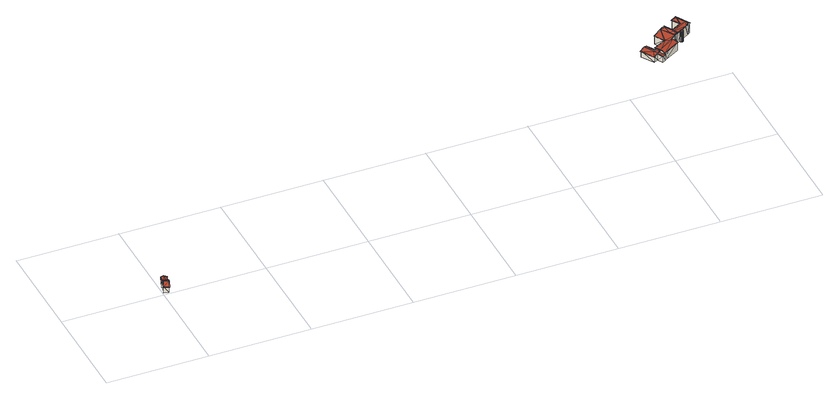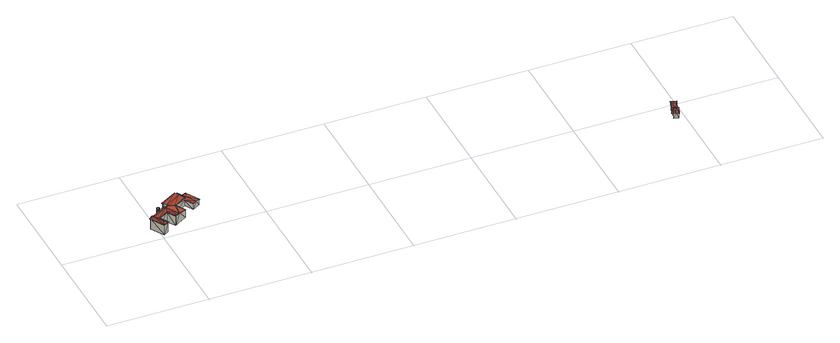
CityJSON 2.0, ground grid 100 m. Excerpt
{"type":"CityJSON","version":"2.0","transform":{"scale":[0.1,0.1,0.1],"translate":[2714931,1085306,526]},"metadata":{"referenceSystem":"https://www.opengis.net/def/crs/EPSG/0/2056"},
"CityObjects":{
"building1":{"type":"Building","attributes":{"DATUM_AENDERUNG":20160406,"DATUM_ERSTELLUNG":20160406,"ERSTELLUNG_JAHR":2016,"ERSTELLUNG_MONAT":4,"GRUND_AENDERUNG":"Verbessert","HERKUNFT_JAHR":2015,"HERKUNFT_MONAT":6,"OBJEKTART":"Gebaeude Einzelhaus","REVISION_JAHR":2016,"REVISION_MONAT":4},"children":["building1-1","building1-2"]},
"building1-1":{"type":"BuildingPart","attributes":{"DATUM_AENDERUNG":20160406,"DATUM_ERSTELLUNG":20160406,"ERSTELLUNG_JAHR":2016,"ERSTELLUNG_MONAT":4,"GRUND_AENDERUNG":"Verbessert","HERKUNFT_JAHR":2015,"HERKUNFT_MONAT":6,"OBJEKTART":"Gebaeude Einzelhaus","REVISION_JAHR":2016,"REVISION_MONAT":4},"parents":["building1"],"geometry":[{"type":"MultiSurface","lod":"3","boundaries":[[[0,1,2]],[[1,3,2]],[[3,4,2]],[[4,5,2]],[[0,6,1]],[[6,7,8]],[[6,8,9]],[[6,9,1]],[[7,10,11]],[[7,11,8]],[[4,3,5]],[[3,1,0]],[[3,0,5]],[[0,12,5]],[[9,8,13]],[[9,13,0]],[[9,0,1]],[[8,11,10]],[[8,10,13]],[[13,12,0]],[[2,14,0]],[[14,15,0]],[[15,6,0]],[[6,15,16]],[[6,16,7]],[[7,16,17]],[[7,17,10]],[[2,5,18]],[[2,18,14]],[[19,17,18]],[[17,16,15]],[[17,15,18]],[[15,14,18]]],"semantics":{"surfaces":[{"type":"RoofSurface"},{"type":"WallSurface"},{"type":"GroundSurface"}],"values":[0,0,0,0,0,0,0,0,0,0,0,0,0,0,0,0,0,0,0,0,1,1,1,1,1,1,1,1,1,2,2,2,2]}}]},
"building1-2":{"type":"BuildingPart","attributes":{"DATUM_AENDERUNG":20160406,"DATUM_ERSTELLUNG":20160406,"ERSTELLUNG_JAHR":2016,"ERSTELLUNG_MONAT":4,"GRUND_AENDERUNG":"Verbessert","HERKUNFT_JAHR":2015,"HERKUNFT_MONAT":6,"OBJEKTART":"Gebaeude Einzelhaus","REVISION_JAHR":2016,"REVISION_MONAT":4},"parents":["building1"],"geometry":[{"type":"MultiSurface","lod":"3","boundaries":[[[20,21,22]],[[20,22,23]],[[24,25,21]],[[24,21,20]],[[26,27,25]],[[28,25,24]],[[26,25,28]],[[29,30,27]],[[29,27,26]],[[29,23,30]],[[31,20,23]],[[31,23,29]],[[21,25,28]],[[21,28,31]],[[21,31,22]],[[31,23,22]],[[27,30,31]],[[27,31,28]],[[27,28,25]],[[30,23,31]],[[20,32,5]],[[20,5,12]],[[20,12,24]],[[32,18,5]],[[12,13,24]],[[26,28,10]],[[26,10,33]],[[28,24,10]],[[24,13,10]],[[10,17,33]],[[26,33,34]],[[26,34,29]],[[31,29,34]],[[31,34,32]],[[31,32,20]],[[34,33,19]],[[34,19,32]],[[33,17,19]],[[19,18,32]]],"semantics":{"surfaces":[{"type":"RoofSurface"},{"type":"WallSurface"},{"type":"GroundSurface"}],"values":[0,0,0,0,0,0,0,0,0,0,0,0,0,0,0,0,0,0,0,0,1,1,1,1,1,1,1,1,1,1,1,1,1,1,1,2,2,2,2]}}]},
"building2":{"type":"Building","attributes":{"DATUM_AENDERUNG":20160406,"DATUM_ERSTELLUNG":20160406,"ERSTELLUNG_JAHR":2016,"ERSTELLUNG_MONAT":4,"GRUND_AENDERUNG":"Verbessert","HERKUNFT_JAHR":2015,"HERKUNFT_MONAT":6,"OBJEKTART":"Gebaeude Einzelhaus","REVISION_JAHR":2016,"REVISION_MONAT":4},"children":["building2-1","building2-2","building2-3","building2-4","building2-5","building2-6","building2-7"]},
"building2-1":{"type":"BuildingPart","attributes":{"DATUM_AENDERUNG":20160406,"DATUM_ERSTELLUNG":20160406,"ERSTELLUNG_JAHR":2016,"ERSTELLUNG_MONAT":4,"GRUND_AENDERUNG":"Verbessert","HERKUNFT_JAHR":2015,"HERKUNFT_MONAT":6,"OBJEKTART":"Gebaeude Einzelhaus","REVISION_JAHR":2016,"REVISION_MONAT":4},"parents":["building2"],"geometry":[{"type":"MultiSurface","lod":"3","boundaries":[[[35,36,37]],[[35,37,38]],[[35,38,39]],[[36,40,37]],[[41,42,43]],[[42,39,38]],[[42,38,44]],[[42,44,43]],[[38,37,45]],[[38,45,44]],[[37,40,46]],[[37,46,47]],[[37,47,45]],[[35,39,48]],[[35,48,49]],[[35,49,36]],[[39,38,48]],[[49,37,40]],[[49,40,36]],[[50,38,39]],[[50,39,42]],[[50,42,41]],[[50,41,43]],[[49,51,52]],[[49,52,37]],[[52,47,37]],[[50,43,53]],[[43,54,53]],[[54,55,53]],[[38,50,56]],[[38,56,57]],[[38,57,58]],[[38,58,59]],[[38,59,48]],[[50,53,56]],[[53,55,60]],[[53,60,61]],[[53,61,56]],[[58,62,59]],[[63,64,59]],[[64,51,49]],[[64,49,59]],[[49,48,59]],[[51,64,54]],[[51,54,52]],[[64,63,65]],[[64,65,54]],[[65,60,54]],[[60,55,54]],[[54,66,52]]],"semantics":{"surfaces":[{"type":"RoofSurface"},{"type":"WallSurface"},{"type":"GroundSurface"}],"values":[0,0,0,0,0,0,0,0,0,0,0,0,0,0,0,0,0,0,0,0,0,0,0,1,1,1,1,1,1,1,1,1,1,1,1,1,1,1,1,1,1,1,1,2,2,2,2,2,2,2]}}]},
"building2-2":{"type":"BuildingPart","attributes":{"DATUM_AENDERUNG":20160406,"DATUM_ERSTELLUNG":20160406,"ERSTELLUNG_JAHR":2016,"ERSTELLUNG_MONAT":4,"GRUND_AENDERUNG":"Verbessert","HERKUNFT_JAHR":2015,"HERKUNFT_MONAT":6,"OBJEKTART":"Gebaeude Einzelhaus","REVISION_JAHR":2016,"REVISION_MONAT":4},"parents":["building2"],"geometry":[{"type":"MultiSurface","lod":"3","boundaries":[[[67,68,69]],[[68,70,69]],[[70,71,69]],[[71,72,73]],[[71,73,69]],[[72,74,73]],[[53,75,76]],[[53,76,72]],[[53,72,71]],[[53,71,61]],[[76,74,72]],[[71,70,61]],[[77,62,67]],[[62,68,67]],[[67,69,78]],[[67,78,68]],[[69,73,79]],[[69,79,78]],[[73,74,79]],[[74,72,79]],[[72,74,80]],[[74,76,80]],[[76,75,80]],[[75,53,80]],[[53,61,80]],[[80,61,81]],[[61,60,81]],[[80,81,72]],[[81,82,72]],[[82,79,72]],[[79,82,83]],[[79,83,78]],[[78,83,84]],[[78,84,85]],[[78,85,68]],[[85,62,68]],[[84,83,60]],[[84,60,65]],[[83,82,60]],[[82,81,60]]],"semantics":{"surfaces":[{"type":"RoofSurface"},{"type":"WallSurface"},{"type":"GroundSurface"}],"values":[0,0,0,0,0,0,0,0,0,0,0,0,0,0,0,0,0,0,0,0,0,0,0,0,0,1,1,1,1,1,1,1,1,1,1,1,2,2,2,2]}}]},
"building2-3":{"type":"BuildingPart","attributes":{"DATUM_AENDERUNG":20160406,"DATUM_ERSTELLUNG":20160406,"ERSTELLUNG_JAHR":2016,"ERSTELLUNG_MONAT":4,"GRUND_AENDERUNG":"Verbessert","HERKUNFT_JAHR":2015,"HERKUNFT_MONAT":6,"OBJEKTART":"Gebaeude Einzelhaus","REVISION_JAHR":2016,"REVISION_MONAT":4},"parents":["building2"],"geometry":[{"type":"MultiSurface","lod":"3","boundaries":[[[86,87,88]],[[86,88,89]],[[86,89,90]],[[86,90,91]],[[86,91,92]],[[89,93,90]],[[89,94,93]],[[94,95,96]],[[94,96,93]],[[95,97,96]],[[98,88,99]],[[98,99,100]],[[88,87,99]],[[99,101,102]],[[99,102,100]],[[103,104,88]],[[97,105,96]],[[101,99,106]],[[101,106,102]],[[106,100,102]],[[86,90,107]],[[90,93,107]],[[93,89,107]],[[108,109,101]],[[109,99,101]],[[109,110,106]],[[109,106,99]],[[110,100,106]],[[111,92,86]],[[111,86,107]],[[111,107,112]],[[107,89,112]],[[89,94,112]],[[94,95,113]],[[94,113,112]],[[111,112,110]],[[111,110,109]],[[111,109,114]],[[112,113,115]],[[112,115,110]],[[109,108,114]]],"semantics":{"surfaces":[{"type":"RoofSurface"},{"type":"WallSurface"},{"type":"GroundSurface"}],"values":[0,0,0,0,0,0,0,0,0,0,0,0,0,0,0,0,0,0,0,0,0,0,0,1,1,1,1,1,1,1,1,1,1,1,1,2,2,2,2,2,2]}}]},
"building2-4":{"type":"BuildingPart","attributes":{"DATUM_AENDERUNG":20160406,"DATUM_ERSTELLUNG":20160406,"ERSTELLUNG_JAHR":2016,"ERSTELLUNG_MONAT":4,"GRUND_AENDERUNG":"Verbessert","HERKUNFT_JAHR":2015,"HERKUNFT_MONAT":6,"OBJEKTART":"Gebaeude Einzelhaus","REVISION_JAHR":2016,"REVISION_MONAT":4},"parents":["building2"],"geometry":[{"type":"MultiSurface","lod":"3","boundaries":[[[67,116,68]],[[116,57,68]],[[57,56,70]],[[57,70,68]],[[56,117,71]],[[56,71,70]],[[61,70,56]],[[58,57,68]]],"semantics":{"surfaces":[{"type":"RoofSurface"},{"type":"WallSurface"}],"values":[0,0,0,0,0,0,1,1]}}]},
"building2-5":{"type":"BuildingPart","attributes":{"DATUM_AENDERUNG":20160406,"DATUM_ERSTELLUNG":20160406,"ERSTELLUNG_JAHR":2016,"ERSTELLUNG_MONAT":4,"GRUND_AENDERUNG":"Verbessert","HERKUNFT_JAHR":2015,"HERKUNFT_MONAT":6,"OBJEKTART":"Gebaeude Einzelhaus","REVISION_JAHR":2016,"REVISION_MONAT":4},"parents":["building2"],"geometry":[{"type":"MultiSurface","lod":"3","boundaries":[[[62,85,59]],[[85,118,119]],[[85,119,59]],[[119,120,59]],[[120,121,59]],[[119,118,122]],[[119,122,59]],[[118,85,122]],[[122,85,84]],[[122,84,123]],[[123,63,122]],[[63,59,122]],[[63,123,65]],[[123,84,65]]],"semantics":{"surfaces":[{"type":"RoofSurface"},{"type":"WallSurface"},{"type":"GroundSurface"}],"values":[0,0,0,0,0,0,0,0,1,1,1,1,2,2]}}]},
"building2-6":{"type":"BuildingPart","attributes":{"DATUM_AENDERUNG":20160406,"DATUM_ERSTELLUNG":20160406,"ERSTELLUNG_JAHR":2016,"ERSTELLUNG_MONAT":4,"GRUND_AENDERUNG":"Verbessert","HERKUNFT_JAHR":2015,"HERKUNFT_MONAT":6,"OBJEKTART":"Gebaeude Einzelhaus","REVISION_JAHR":2016,"REVISION_MONAT":4},"parents":["building2"],"geometry":[{"type":"MultiSurface","lod":"3","boundaries":[[[124,99,125]],[[124,125,126]],[[124,126,127]],[[99,87,125]],[[86,128,87]],[[129,128,86]],[[129,86,90]],[[86,130,90]],[[129,131,128]],[[131,132,133]],[[131,133,87]],[[131,87,128]],[[133,125,87]],[[127,126,132]],[[126,125,133]],[[126,133,132]],[[134,133,132]],[[134,132,131]],[[134,131,129]],[[134,129,128]],[[126,135,99]],[[126,99,124]],[[92,111,134]],[[92,134,128]],[[92,128,86]],[[111,136,134]],[[134,136,137]],[[134,137,133]],[[133,137,126]],[[137,138,126]],[[138,108,101]],[[138,101,126]],[[101,99,135]],[[101,135,126]],[[114,108,138]],[[114,138,137]],[[114,137,136]],[[114,136,111]]],"semantics":{"surfaces":[{"type":"RoofSurface"},{"type":"WallSurface"},{"type":"GroundSurface"}],"values":[0,0,0,0,0,0,0,0,0,0,0,0,0,0,0,0,0,0,0,0,0,0,1,1,1,1,1,1,1,1,1,1,1,1,2,2,2,2]}}]},
"building2-7":{"type":"BuildingPart","attributes":{"DATUM_AENDERUNG":20160406,"DATUM_ERSTELLUNG":20160406,"ERSTELLUNG_JAHR":2016,"ERSTELLUNG_MONAT":4,"GRUND_AENDERUNG":"Verbessert","HERKUNFT_JAHR":2015,"HERKUNFT_MONAT":6,"OBJEKTART":"Gebaeude Einzelhaus","REVISION_JAHR":2016,"REVISION_MONAT":4},"parents":["building2"],"geometry":[{"type":"MultiSurface","lod":"3","boundaries":[[[139,43,140]],[[43,44,141]],[[43,141,140]],[[44,45,105]],[[44,105,141]],[[45,142,105]],[[142,96,105]],[[141,143,140]],[[105,97,104]],[[103,141,105]],[[105,104,103]],[[97,96,144]],[[97,144,104]],[[144,145,104]],[[145,88,104]],[[88,146,103]],[[146,147,141]],[[146,141,103]],[[147,143,141]],[[144,93,89]],[[144,89,145]],[[93,148,89]],[[89,88,145]],[[98,146,88]],[[146,98,106]],[[146,106,149]],[[146,149,150]],[[149,151,150]],[[143,147,150]],[[143,150,151]],[[147,146,150]],[[97,145,144]],[[140,143,152]],[[140,152,139]],[[143,141,152]],[[152,44,43]],[[152,43,139]],[[149,106,150]],[[106,98,150]],[[150,153,151]],[[153,147,143]],[[153,143,151]],[[45,47,105]],[[47,52,113]],[[47,113,105]],[[113,95,105]],[[95,94,145]],[[95,145,97]],[[95,97,105]],[[94,89,145]],[[153,150,154]],[[150,98,100]],[[150,100,154]],[[100,110,154]],[[153,154,141]],[[153,141,147]],[[154,155,141]],[[155,152,141]],[[152,155,43]],[[155,54,43]],[[52,66,113]],[[66,54,155]],[[66,155,115]],[[66,115,113]],[[155,154,115]],[[154,110,115]]],"semantics":{"surfaces":[{"type":"RoofSurface"},{"type":"WallSurface"},{"type":"GroundSurface"}],"values":[0,0,0,0,0,0,0,0,0,0,0,0,0,0,0,0,0,0,0,0,0,0,0,0,0,0,0,0,0,0,0,0,0,0,0,0,0,0,0,0,0,0,1,1,1,1,1,1,1,1,1,1,1,1,1,1,1,1,1,1,2,2,2,2,2,2]}}]},
"building3":{"type":"Building","attributes":{"DATUM_AENDERUNG":20160520,"DATUM_ERSTELLUNG":20160520,"ERSTELLUNG_JAHR":2015,"ERSTELLUNG_MONAT":6,"GRUND_AENDERUNG":"Verbessert","HERKUNFT":"swisstopo","HERKUNFT_JAHR":2015,"HERKUNFT_MONAT":6,"OBJEKTART":"Lagertank","ORIGINAL_HERKUNFT":"swisstopo","REVISION_JAHR":2015,"REVISION_MONAT":6},"geometry":[{"type":"MultiSurface","lod":"3","boundaries":[[[156,157,158]],[[156,158,159]],[[157,160,158]],[[160,161,162]],[[160,162,158]],[[162,163,164]],[[162,164,158]],[[163,165,164]],[[165,166,164]],[[166,167,168]],[[166,168,164]],[[168,169,170]],[[168,170,164]],[[169,171,170]],[[164,172,173]],[[164,173,174]],[[164,174,175]],[[164,175,158]],[[175,176,177]],[[175,177,158]],[[177,178,158]],[[178,179,158]],[[158,180,181]],[[158,181,182]],[[158,182,159]],[[175,183,184]],[[175,184,176]],[[176,184,185]],[[176,185,177]],[[177,185,186]],[[177,186,178]],[[178,186,187]],[[178,187,179]],[[179,187,158]],[[187,188,158]],[[158,188,180]],[[188,189,180]],[[180,189,190]],[[180,190,181]],[[181,190,191]],[[181,191,182]],[[182,191,192]],[[182,192,159]],[[159,192,193]],[[159,193,156]],[[156,193,194]],[[156,194,157]],[[157,194,195]],[[157,195,160]],[[160,195,196]],[[160,196,161]],[[161,196,197]],[[161,197,162]],[[162,197,198]],[[162,198,163]],[[163,198,199]],[[163,199,165]],[[165,199,166]],[[199,200,166]],[[166,200,167]],[[200,201,167]],[[167,201,168]],[[201,202,168]],[[168,202,203]],[[168,203,169]],[[169,203,204]],[[169,204,171]],[[171,204,205]],[[171,205,170]],[[170,205,164]],[[205,206,164]],[[164,206,207]],[[164,207,172]],[[172,207,208]],[[172,208,173]],[[173,208,209]],[[173,209,174]],[[174,209,183]],[[174,183,175]],[[205,204,203]],[[205,203,202]],[[205,202,206]],[[202,201,200]],[[202,200,206]],[[200,199,206]],[[199,198,206]],[[198,197,206]],[[197,196,195]],[[197,195,188]],[[197,188,206]],[[195,194,188]],[[194,193,188]],[[193,192,188]],[[192,191,188]],[[191,190,188]],[[190,189,188]],[[188,187,186]],[[188,186,185]],[[188,185,183]],[[188,183,206]],[[185,184,183]],[[183,209,206]],[[209,208,206]],[[208,207,206]]],"semantics":{"surfaces":[{"type":"RoofSurface"},{"type":"WallSurface"},{"type":"GroundSurface"}],"values":[0,0,0,0,0,0,0,0,0,0,0,0,0,0,0,0,0,0,0,0,0,0,0,0,0,1,1,1,1,1,1,1,1,1,1,1,1,1,1,1,1,1,1,1,1,1,1,1,1,1,1,1,1,1,1,1,1,1,1,1,1,1,1,1,1,1,1,1,1,1,1,1,1,1,1,1,1,1,1,2,2,2,2,2,2,2,2,2,2,2,2,2,2,2,2,2,2,2,2,2,2,2,2,2]}}]}
},
"vertices":[
[81,188,69],[82,192,69],[105,178,59],[112,181,58],[85,108,58],[80,110,59],[59,196,60],[28,114,60],[22,111,58],[56,202,58],[40,110,65],[39,105,65],[55,119,69],[45,123,65],[105,178,8],[59,196,8],[28,114,8],[40,110,8],[80,110,8],[75,97,8],
[91,106,75],[42,129,73],[98,109,73],[81,64,91],[45,123,75],[26,85,91],[11,32,70],[5,29,68],[30,83,91],[58,15,70],[61,9,68],[77,66,91],[91,106,8],[11,32,8],[58,15,8],
[5106,463,863],[5274,560,863],[5243,604,874],[5084,511,874],[5079,509,874],[5248,606,874],[5172,640,863],[5046,567,863],[5174,635,864],[5175,634,864],[5223,615,871],[5238,623,871],[5233,621,871],[5108,470,864],[5267,562,864],[5053,565,864],[5267,562,776],[5233,621,776],[5053,565,842],[5174,635,776],[5053,565,776],[5059,554,861],[5078,521,861],[5078,521,843],[5108,470,842],[5059,554,776],[5059,554,842],[5078,521,842],[5108,470,776],[5132,484,776],[5078,521,776],[5212,657,776],
[5050,499,852],[5047,504,852],[5001,471,838],[5028,536,852],[5026,540,852],[4972,633,852],[4921,609,838],[4970,637,852],[5057,567,841],[5005,657,841],[5080,517,842],[5003,478,839],[4928,607,839],[5003,650,842],[5003,650,776],[4928,607,776],[5003,478,776],[5046,503,776],[5046,503,842],
[5423,731,887],[5434,769,902],[5286,683,902],[5323,673,887],[5421,724,884],[5450,741,884],[5448,745,887],[5330,671,884],[5297,658,887],[5281,649,887],[5279,642,884],[5280,648,887],[5294,723,887],[5393,781,886],[5293,724,886],[5391,786,884],[5291,728,884],[5253,698,887],[5280,650,887],[5277,646,884],[5294,724,886],[5418,728,887],[5391,786,776],[5393,781,776],[5293,724,776],[5448,745,776],[5297,658,776],[5281,649,776],[5416,800,776],[5252,699,776],
[5080,517,861],[5057,558,861],
[5042,501,842],[5075,444,842],[5139,482,842],[5136,486,842],[5076,451,842],[5076,451,776],
[5389,779,884],[5384,855,902],[5345,865,887],[5338,866,884],[5448,745,902],[5450,741,902],[5418,728,884],[5479,757,884],[5396,900,884],[5394,893,887],[5472,759,887],[5393,781,887],[5472,759,776],[5394,893,776],[5345,865,776],
[5170,633,863],[5111,735,863],[5199,780,884],[5229,613,872],[5197,784,884],[5302,655,902],[5299,659,902],[5237,768,902],[5202,782,887],[5327,675,884],[5298,726,884],[5245,806,887],[5247,814,884],[5118,733,864],[5245,807,887],[5245,807,776],[5118,733,776],
[5364,675,900],[5361,678,900],[5369,659,900],[5367,672,900],[5357,679,900],[5353,680,900],[5349,679,900],[5345,678,900],[5342,651,900],[5342,675,900],[5339,672,900],[5337,668,900],[5337,664,900],[5337,660,900],[5340,653,900],[5338,656,900],[5343,650,900],[5347,648,900],[5351,647,900],[5355,647,900],[5359,648,900],[5363,650,900],[5366,653,900],[5368,656,900],[5369,660,900],[5369,664,900],[5368,668,900],[5355,647,785],[5359,648,785],[5363,650,785],[5366,653,785],[5368,656,785],[5369,659,785],[5369,660,785],[5369,664,785],[5368,668,785],[5367,672,785],[5364,675,785],[5361,678,785],[5357,679,785],[5353,680,785],[5349,679,785],[5345,678,785],[5342,675,785],[5339,672,785],[5337,668,785],[5337,664,785],[5337,660,785],[5338,656,785],[5340,653,785],[5342,651,785],[5343,650,785],[5347,648,785],[5351,647,785]
]}
